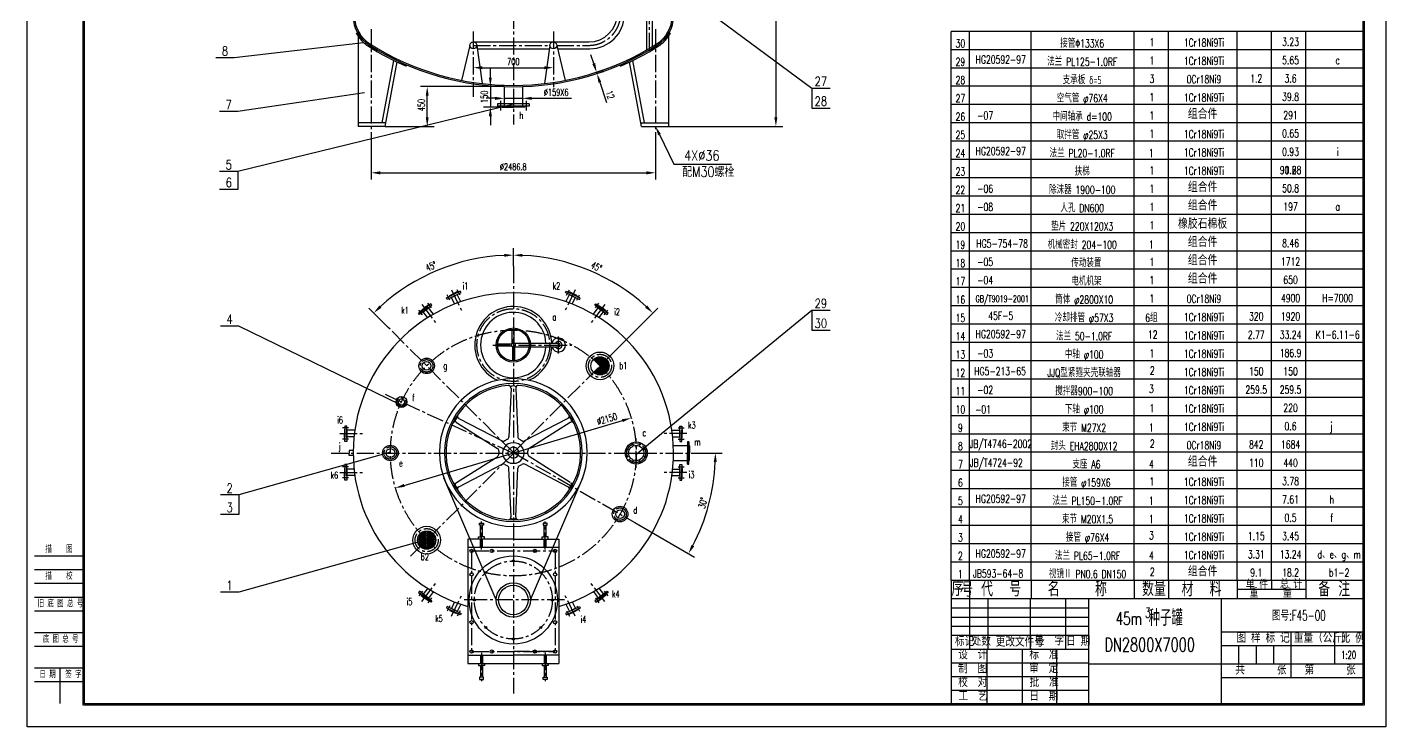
# Model space of a CAD drawing. Extents: x 0 to 11880, y 0 to 16820.
# Drawn here: x 0 to 11880, y 0 to 6117 of the extents above; entities that cross this region are included whole.
import ezdxf
from ezdxf.enums import TextEntityAlignment as Align

# ---------------------------------------------------------------- set-up
doc = ezdxf.new("R2010")
doc.units = 0
doc.header["$LTSCALE"] = 200
for name, pattern in [('CENTER2', [1.125, 0.75, -0.125, 0.125, -0.125]), ('DIVIDE', [1.25, 0.5, -0.25, 0, -0.25, 0, -0.25]), ('DIVIDE2', [0.625, 0.25, -0.125, 0, -0.125, 0, -0.125])]:
    doc.linetypes.add(name, pattern=pattern)
doc.layers.get('0').update_dxf_attribs({"linetype": 'CONTINUOUS'})
for name, color, linetype in [('1', 1, 'CONTINUOUS'), ('17', 7, 'CONTINUOUS'), ('4', 5, 'CONTINUOUS'), ('B', 7, 'CONTINUOUS'), ('C1', 1, 'CENTER2'), ('D', 4, 'DIVIDE'), ('D1', 4, 'DIVIDE2')]:
    doc.layers.add(name, color=color, linetype=linetype)
doc.styles.add('HZ', font='romans.shx', dxfattribs={"width": 0.7, "bigfont": 'HZTXT.shx'})
doc.styles.add('KT', font='romanc', dxfattribs={"width": 0.8, "bigfont": 'kt'})

# ---------------------------------------------------------------- blocks, each defined once
blk = doc.blocks.new('BORDER')
for p, q in [((0, 1), (1, 1)), ((0, 0), (0, 1)), ((1, 1), (1, 0)), ((1, 0), (0, 0))]:
    blk.add_line(p, q)
blk = doc.blocks.new('LABEL')
at = {"layer": 'B'}
for p, q in [((-22, 64.5), (0, 64.5)), ((-22, 58.5), (0, 58.5)), ((-22, 52.5), (0, 52.5)), ((-22, 46.5), (0, 46.5)), ((-22, 40.5), (0, 40.5)), ((-22, 31), (0, 31)), ((-22, 25), (0, 25)), ((-22, 15.5), (0, 15.5)), ((-11, 15.5), (-11, 0)), ((-22, 9.5), (0, 9.5))]:
    blk.add_line(p, q, dxfattribs=at)
at = {"layer": '1', "style": 'HZ', "width": 0.7}
for s, p in [('描    图', (-17.33, 65.85)), ('描    校', (-17.33, 54.06)), ('旧 底 图 总 号', (-20.67, 42.07)), ('底 图 总 号', (-18.45, 26.53)), ('日 期', (-19.89, 11.12)), ('签 字', (-8.57, 11.11))]:
    blk.add_text(s, height=3, dxfattribs=at).set_placement(p)
blk = doc.blocks.new('TITLE-2')
at = {"layer": '1'}
for p, q in [((0, 8), (0, 0)), ((180, 8), (0, 8)), ((8, 8), (8, 0)), ((35, 8), (35, 0)), ((80, 8), (80, 0)), ((95, 8), (95, 0)), ((125, 8), (125, 0)), ((140, 8), (140, 4)), ((155, 8), (155, 0)), ((155, 4), (125, 4))]:
    blk.add_line(p, q, dxfattribs=at)
at = {"style": 'HZ', "width": 0.8}
for s, height, p in [('序', 6.48, (0.18, 1.25)), ('号', 6.48, (4.43, 0.83)), ('代  号', 6.48, (13.09, 0.98)), ('名    称', 6.48, (42.22, 1.04)), ('数量', 6.48, (83.44, 1.12)), ('材  料', 6.48, (100.67, 1.01)), ('单 件', 3.6, (128.79, 4.29)), ('总 计', 3.6, (143.72, 4.46)), ('备 注', 6.48, (160.48, 1.01)), ('重     量', 3.6, (130.41, 0.48))]:
    blk.add_text(s, height=height, dxfattribs=at).set_placement(p)

msp = doc.modelspace()

# ---------------------------------------------------------------- hatches: boundary and pattern name
at = {"layer": 'D'}
h = msp.add_hatch(dxfattribs=at)
h.set_pattern_fill('FLEX', color=256, scale=20, style=0)
h.set_pattern_definition([(180, (8502.048, 4788.511), (0, -5), [5, -5]), (225, (8497.048, 4788.511), (-3e-16, -5), [1.25, -4.571068, 1.25, -7.071068])])
h.paths.add_polyline_path([(3436, 1576, 0.425767), (3551, 1578, -0.018495), (3493, 1632)])
h.paths.add_polyline_path([(3493, 1632, -0.018495), (3438, 1691, 0.207943), (3413, 1632, 0.198912), (3436, 1576)])
h.paths.add_polyline_path([(3493, 1632), (3549, 1689, 0.40409), (3438, 1691, 0.018495)])
h.paths.add_polyline_path([(3493, 1632, 0.018495), (3551, 1578, 0.188722), (3572, 1632, 0.198912), (3549, 1689)])
at = {"layer": 'D1'}
h = msp.add_hatch(dxfattribs=at)
h.set_pattern_fill('FLEX', color=256, scale=20, style=0)
h.set_pattern_definition([(0, (0, 0), (0, 5), [5, -5]), (45, (5, 0), (3e-16, 5), [1.25, -4.571068, 1.25, -7.071068])])
h.paths.add_polyline_path([(5066, 3212, 0.425767), (4951, 3210, -0.018495), (5009, 3156)])
h.paths.add_polyline_path([(5009, 3156, -0.018495), (5064, 3098, 0.207943), (5089, 3156, 0.198912), (5066, 3212)])
h.paths.add_polyline_path([(5009, 3156), (4953, 3100, 0.40409), (5064, 3098, 0.018495)])

# ---------------------------------------------------------------- linework, layer by layer
for p, q in [((5417, 5918), (5417, 6400)), ((5467, 5947), (5467, 6400)), ((2893, 6065), (2893, 6061)), ((5609, 6065), (5609, 6061)), ((5609, 6065), (5609, 6061)), ((2893, 6039), (2893, 5250)), ((3871, 5958), (3798, 5652)), ((3901, 5988), (4910, 5988)), ((3931, 5958), (3979, 5624)), ((4571, 5958), (4523, 5624)), ((4631, 5958), (4704, 5652)), ((5609, 6039), (5609, 5250)), ((3105, 5280), (3206, 5826)), ((3237, 5825), (3237, 5826)), ((3936, 5928), (4566, 5928)), ((4639, 5928), (4921, 5928)), ((5265, 5825), (5265, 5826)), ((5265, 5825), (5265, 5826)), ((5397, 5280), (5296, 5826)), ((3129, 5250), (3234, 5813)), ((5373, 5250), (5268, 5813)), ((4172, 5597), (4172, 5446)), ((4331, 5597), (4331, 5446)), ((4390, 5446), (4112, 5446)), ((4112, 5446), (4112, 5426)), ((4390, 5426), (4112, 5426)), ((4147, 5426), (4154, 5419)), ((4154, 5419), (4251, 5419)), ((4348, 5419), (4251, 5419)), ((4356, 5426), (4348, 5419)), ((4390, 5446), (4390, 5426)), ((3135, 5280), (2893, 5280)), ((3129, 5250), (2893, 5250)), ((5367, 5280), (5609, 5280)), ((5373, 5250), (5609, 5250)), ((3787, 3810), (3698, 3766)), ((3794, 3796), (3787, 3810)), ((4708, 3796), (4715, 3810)), ((4715, 3810), (4804, 3766)), ((3529, 3698), (3450, 3637)), ((3459, 3625), (3538, 3686)), ((3502, 3684), (3474, 3663)), ((3508, 3682), (3502, 3684)), ((3538, 3686), (3529, 3698)), ((3666, 3750), (3755, 3794)), ((3673, 3736), (3666, 3750)), ((3762, 3781), (3673, 3736)), ((3694, 3764), (3695, 3770)), ((3695, 3770), (3726, 3786)), ((3704, 3752), (3794, 3796)), ((3737, 3697), (3709, 3754)), ((3757, 3802), (3726, 3786)), ((3763, 3798), (3757, 3802)), ((3792, 3716), (3760, 3780)), ((4798, 3752), (4708, 3796)), ((4711, 3716), (4742, 3780)), ((4739, 3798), (4745, 3802)), ((4740, 3781), (4829, 3736)), ((4745, 3802), (4776, 3786)), ((4836, 3750), (4747, 3794)), ((4765, 3697), (4794, 3754)), ((4807, 3770), (4776, 3786)), ((4808, 3764), (4807, 3770)), ((4829, 3736), (4836, 3750)), ((4964, 3686), (4973, 3698)), ((5043, 3625), (4964, 3686)), ((4973, 3698), (5052, 3637)), ((4994, 3682), (5000, 3684)), ((5000, 3684), (5028, 3663)), ((3422, 3616), (3501, 3676)), ((3431, 3604), (3422, 3616)), ((3510, 3664), (3431, 3604)), ((3446, 3641), (3474, 3663)), ((3446, 3635), (3446, 3641)), ((3502, 3577), (3463, 3628)), ((3552, 3607), (3508, 3663)), ((4951, 3607), (4994, 3663)), ((4992, 3664), (5071, 3604)), ((5000, 3577), (5039, 3628)), ((5080, 3616), (5001, 3676)), ((5056, 3641), (5028, 3663)), ((5056, 3635), (5056, 3641)), ((5071, 3604), (5080, 3616)), ((2779, 2630), (2779, 2531)), ((2794, 2630), (2779, 2630)), ((2794, 2531), (2794, 2630)), ((5708, 2630), (5723, 2630)), ((5708, 2531), (5708, 2630)), ((5723, 2630), (5723, 2531)), ((2779, 2604), (2774, 2600)), ((2774, 2600), (2774, 2565)), ((2774, 2530), (2774, 2565)), ((2779, 2526), (2774, 2530)), ((2779, 2496), (2779, 2595)), ((2794, 2496), (2779, 2496)), ((2794, 2595), (2794, 2496)), ((2865, 2593), (2794, 2593)), ((2858, 2535), (2794, 2535)), ((5637, 2593), (5708, 2593)), ((5644, 2535), (5708, 2535)), ((5708, 2595), (5708, 2496)), ((5708, 2496), (5723, 2496)), ((5723, 2604), (5728, 2600)), ((5723, 2496), (5723, 2595)), ((5723, 2526), (5728, 2530)), ((5728, 2600), (5728, 2565)), ((5728, 2530), (5728, 2565)), ((2779, 2262), (2774, 2258)), ((2774, 2258), (2774, 2223)), ((2779, 2293), (2779, 2193)), ((2794, 2293), (2779, 2293)), ((2779, 2158), (2779, 2258)), ((2794, 2193), (2794, 2293)), ((2794, 2258), (2794, 2158)), ((5708, 2293), (5723, 2293)), ((5708, 2193), (5708, 2293)), ((5708, 2258), (5708, 2158)), ((5723, 2293), (5723, 2193)), ((5723, 2262), (5728, 2258)), ((5723, 2158), (5723, 2258)), ((5728, 2258), (5728, 2223)), ((2774, 2188), (2774, 2223)), ((2779, 2185), (2774, 2188)), ((2794, 2158), (2779, 2158)), ((2858, 2253), (2794, 2253)), ((2865, 2196), (2794, 2196)), ((5637, 2196), (5708, 2196)), ((5644, 2253), (5708, 2253)), ((5708, 2158), (5723, 2158)), ((5723, 2185), (5728, 2188)), ((5728, 2188), (5728, 2223)), ((3502, 1211), (3463, 1161)), ((5000, 1211), (5039, 1161)), ((3431, 1185), (3422, 1173)), ((3422, 1173), (3501, 1112)), ((3510, 1124), (3431, 1185)), ((3446, 1154), (3446, 1147)), ((3446, 1147), (3474, 1126)), ((3529, 1091), (3450, 1151)), ((3459, 1163), (3538, 1103)), ((3502, 1105), (3474, 1126)), ((3508, 1107), (3502, 1105)), ((3552, 1182), (3508, 1126)), ((3538, 1103), (3529, 1091)), ((3737, 1092), (3709, 1034)), ((3792, 1072), (3760, 1009)), ((4711, 1072), (4742, 1009)), ((4765, 1092), (4794, 1034)), ((4951, 1182), (4994, 1126)), ((5043, 1163), (4964, 1103)), ((4964, 1103), (4973, 1091)), ((4973, 1091), (5052, 1151)), ((4992, 1124), (5071, 1185)), ((4994, 1107), (5000, 1105)), ((5000, 1105), (5028, 1126)), ((5080, 1173), (5001, 1112)), ((5056, 1147), (5028, 1126)), ((5056, 1154), (5056, 1147)), ((5071, 1185), (5080, 1173)), ((11680, 1120), (8080, 1120)), ((8080, 1120), (8080, 200)), ((8240, 1120), (8240, 680)), ((8400, 1120), (8400, 680)), ((8770, 1120), (8770, 680)), ((9080, 1120), (9080, 680)), ((9280, 1120), (9280, 200)), ((10440, 1120), (10440, 200)), ((3673, 1052), (3666, 1038)), ((3666, 1038), (3755, 994)), ((3762, 1008), (3673, 1052)), ((3694, 1025), (3695, 1018)), ((3695, 1018), (3726, 1003)), ((3787, 978), (3698, 1023)), ((3704, 1036), (3794, 992)), ((3757, 987), (3726, 1003)), ((3763, 990), (3757, 987)), ((3794, 992), (3787, 978)), ((4798, 1036), (4708, 992)), ((4708, 992), (4715, 978)), ((4715, 978), (4804, 1023)), ((4739, 990), (4745, 987)), ((4740, 1008), (4829, 1052)), ((4745, 987), (4776, 1003)), ((4836, 1038), (4747, 994)), ((4807, 1018), (4776, 1003)), ((4808, 1025), (4807, 1018)), ((4829, 1052), (4836, 1038)), ((8080, 1040), (9280, 1040)), ((8080, 960), (9280, 960)), ((8080, 880), (9280, 880)), ((8080, 800), (9280, 800)), ((10440, 830), (11680, 830)), ((11050, 830), (11050, 430)), ((11430, 830), (11430, 550)), ((8080, 680), (9280, 680)), ((8390, 680), (8390, 200)), ((8700, 680), (8700, 200)), ((9000, 680), (9000, 200)), ((10440, 710), (11680, 710)), ((10592, 710), (10592, 550)), ((10745, 710), (10745, 550)), ((10898, 710), (10898, 550)), ((8080, 560), (9280, 560)), ((9280, 550), (11680, 550)), ((8080, 440), (9280, 440)), ((10440, 430), (11680, 430)), ((8080, 320), (9280, 320))]:
    msp.add_line(p, q)
for centre in [(3901, 5958), (4601, 5958)]:
    msp.add_circle(centre, 30.3)
for centre, radius, start, end in [((3151, 6214), 300, 180, 237.7511), ((3151, 6214), 288, 180, 237.7511), ((4910, 6238), 250, 270, 0), ((4921, 6228), 300, 270, 0), ((5351, 6214), 288, 302.2489, 360), ((5351, 6214), 300, 302.2489, 360), ((3151, 6214), 312, 208.8755, 237.7511), ((5351, 6214), 312, 302.2489, 331.1245), ((4251, 7957), 2373, 237.7511, 246.7366), ((4251, 7957), 2361, 237.7511, 302.2489), ((4251, 7957), 2349, 237.7511, 302.2489), ((4251, 7957), 2373, 293.2634, 302.2489)]:
    msp.add_arc(centre, radius, start, end)
at = {"layer": '1'}
for p, q in [((6547, 15470), (6547, 5330)), ((11680, 6080), (8080, 6080)), ((8080, 1280), (8080, 6080)), ((8240, 1280), (8240, 6080)), ((8780, 1280), (8780, 6080)), ((9680, 1280), (9680, 6080)), ((9980, 1280), (9980, 6080)), ((10580, 1280), (10580, 6080)), ((10880, 1280), (10880, 6080)), ((11180, 1280), (11180, 6080)), ((4954, 5799), (4929, 5876)), ((11680, 5920), (8080, 5920)), ((3901, 5814), (3901, 5703)), ((3981, 5763), (4521, 5763)), ((4050, 5677), (4050, 5757)), ((4601, 5814), (4601, 5703)), ((4979, 5723), (5036, 5742)), ((4979, 5723), (4982, 5712)), ((4982, 5712), (5039, 5731)), ((11680, 5760), (8080, 5760)), ((3990, 5597), (3438, 5597)), ((4172, 5597), (3990, 5597)), ((4050, 5597), (4050, 5419)), ((5007, 5636), (5065, 5459)), ((11680, 5600), (8080, 5600)), ((3498, 5330), (3498, 5517)), ((4092, 5495), (4012, 5495)), ((4172, 5503), (4172, 5435)), ((4172, 5495), (4331, 5495)), ((4331, 5503), (4331, 5435)), ((4411, 5495), (4761, 5495)), ((4154, 5419), (3990, 5419)), ((11680, 5440), (8080, 5440)), ((3129, 5250), (3558, 5250)), ((4050, 5339), (4050, 5259)), ((5609, 5250), (6607, 5250)), ((11680, 5280), (8080, 5280)), ((5529, 5178), (5653, 4920)), ((11680, 5120), (8080, 5120)), ((3008, 5094), (3008, 4784)), ((5494, 5094), (5494, 4784)), ((5653, 4920), (6158, 4920)), ((11680, 4960), (8080, 4960)), ((3088, 4844), (5414, 4844)), ((11680, 4800), (8080, 4800)), ((11680, 4640), (8080, 4640)), ((11680, 4480), (8080, 4480)), ((11680, 4320), (8080, 4320)), ((4251, 4029), (4251, 4184)), ((4251, 4029), (4251, 4184)), ((11680, 4160), (8080, 4160)), ((11680, 4000), (8080, 4000)), ((11680, 3840), (8080, 3840)), ((3157, 3492), (2988, 3661)), ((5150, 3296), (5514, 3661)), ((11680, 3680), (8080, 3680)), ((11680, 3520), (8080, 3520)), ((11680, 3360), (8080, 3360)), ((11680, 3200), (8080, 3200)), ((11680, 3040), (8080, 3040)), ((11680, 2880), (8080, 2880)), ((3297, 2111), (5205, 2677)), ((11680, 2720), (8080, 2720)), ((11680, 2560), (8080, 2560)), ((5873, 2394), (6078, 2394)), ((11680, 2400), (8080, 2400)), ((11680, 2240), (8080, 2240)), ((11680, 2080), (8080, 2080)), ((11680, 1920), (8080, 1920)), ((5312, 1786), (5834, 1484)), ((11680, 1760), (8080, 1760)), ((11680, 1600), (8080, 1600)), ((11680, 1440), (8080, 1440))]:
    msp.add_line(p, q, dxfattribs=at)
for centre, radius, start, end in [((4251, 2398), 1726, 92.6556, 132.3444), ((4251, 2398), 1726, 47.656, 87.344), ((4258, 2394), 1760, 332.6044, 357.3956)]:
    msp.add_arc(centre, radius, start, end, dxfattribs=at)
for points in [[(3981, 5776), (3981, 5749), (3901, 5763)], [(4521, 5776), (4521, 5749), (4601, 5763)], [(4967, 5804), (4941, 5795), (4979, 5723)], [(5020, 5640), (4995, 5632), (4982, 5712)], [(3485, 5517), (3511, 5517), (3498, 5597)], [(4037, 5677), (4063, 5677), (4050, 5597)], [(4092, 5508), (4092, 5481), (4172, 5495)], [(4411, 5508), (4411, 5481), (4331, 5495)], [(4037, 5339), (4063, 5339), (4050, 5419)], [(3485, 5330), (3511, 5330), (3498, 5250)], [(5517, 5172), (5494, 5250), (5541, 5184)], [(6533, 5330), (6560, 5330), (6547, 5250)], [(3088, 4857), (3088, 4830), (3008, 4844)], [(5414, 4857), (5414, 4830), (5494, 4844)], [(4171, 4135), (4171, 4109), (4251, 4124)], [(4331, 4109), (4331, 4135), (4251, 4124)], [(3098, 3664), (3079, 3683), (3030, 3618)], [(5423, 3683), (5404, 3664), (5471, 3618)], [(5201, 2690), (5209, 2665), (5282, 2700)], [(6003, 2315), (6030, 2314), (6018, 2394)], [(3293, 2124), (3301, 2098), (3220, 2088)], [(5833, 1578), (5809, 1591), (5782, 1514)]]:
    msp.add_solid(points, dxfattribs=at)
at = {"layer": '17'}
for p, q in [((4231, 2961), (4212, 2535)), ((4272, 2961), (4290, 2535)), ((3754, 2662), (4113, 2433)), ((3774, 2697), (4153, 2500)), ((4728, 2697), (4350, 2500)), ((4749, 2662), (4390, 2433)), ((3754, 2135), (4114, 2364)), ((3774, 2099), (4152, 2296)), ((4231, 1835), (4212, 2262)), ((4272, 1835), (4290, 2262)), ((4728, 2099), (4351, 2296)), ((4749, 2135), (4389, 2364))]:
    msp.add_line(p, q, dxfattribs=at)
for centre, radius, start, end in [((4251, 2398), 646, 90, 270), ((4251, 2398), 603, 90, 270), ((4251, 2398), 589, 94.4618, 270), ((4207, 2962), 23.4, 357.5257, 94.4618), ((4251, 2942), 38.3, 89.3433, 126.7895), ((4251, 2398), 646, 270, 90), ((4251, 2398), 603, 270, 90), ((4251, 2398), 589, 270, 85.5382), ((4252, 2942), 38.3, 53.2105, 90.6567), ((4295, 2962), 23.4, 85.5382, 182.4743), ((3741, 2642), 23.4, 57.5257, 154.4618), ((3780, 2670), 38.3, 112.0291, 186.7895), ((3785, 2718), 23.4, 145.5382, 242.4743), ((4718, 2718), 23.4, 297.5257, 34.4618), ((4723, 2670), 38.3, 353.2105, 67.9709), ((4762, 2642), 23.4, 25.5382, 122.4743), ((4164, 2521), 23.4, 242.4743, 305.5507), ((4251, 2398), 127, 114.44, 125.5507), ((4189, 2535), 23.4, 294.44, 0), ((4314, 2535), 23.4, 180, 245.56), ((4251, 2398), 127, 54.4493, 65.56), ((4339, 2521), 23.4, 234.4493, 297.5257), ((4101, 2413), 23.4, 354.44, 60), ((4101, 2384), 23.4, 302.4743, 5.5507), ((4251, 2398), 127, 174.44, 185.5507), ((4247, 2394), 89.7, 87.4321, 272.5679), ((4251, 2398), 46.8, 85.0753, 270), ((4255, 2394), 89.7, 267.4321, 92.5679), ((4251, 2398), 46.8, 270, 85.0753), ((4402, 2413), 23.4, 120, 185.56), ((4251, 2398), 127, 354.4493, 5.56), ((4402, 2384), 23.4, 174.4493, 237.5257), ((4164, 2275), 23.4, 54.44, 120), ((4251, 2398), 127, 234.44, 245.5507), ((4189, 2261), 23.4, 2.4743, 65.5507), ((4314, 2261), 23.4, 114.4493, 177.5257), ((4251, 2398), 127, 294.4493, 305.56), ((4339, 2275), 23.4, 60, 125.56), ((3741, 2154), 23.4, 205.5382, 302.4743), ((4762, 2154), 23.4, 237.5257, 334.4618), ((3780, 2126), 38.3, 172.0291, 246.7895), ((3785, 2078), 23.4, 117.5257, 214.4618), ((4718, 2078), 23.4, 325.5382, 62.4743), ((4722, 2126), 38.3, 293.2105, 7.9709), ((4207, 1834), 23.4, 265.5382, 2.4743), ((4252, 1854), 38.3, 232.0291, 269.3433), ((4251, 1854), 38.3, 270.6567, 307.9709), ((4295, 1834), 23.4, 177.5257, 274.4618)]:
    msp.add_arc(centre, radius, start, end, dxfattribs=at)
at = {"layer": '4'}
for p, q in [((5724, 6425), (6860, 5584)), ((2941, 5979), (1809, 5849)), ((2949, 5544), (1843, 5380)), ((4244, 5441), (1843, 4854)), ((5319, 2377), (6860, 3642)), ((3265, 2815), (1850, 3504)), ((3177, 2402), (1850, 2027)), ((3553, 1651), (1850, 1176))]:
    msp.add_line(p, q, dxfattribs=at)
at = {"layer": 'B'}
for p, q in [((2878, 6063), (2888, 6069)), ((5624, 6063), (5614, 6069)), ((1809, 5849), (1649, 5849)), ((3314, 5777), (3318, 5788)), ((5188, 5777), (5184, 5788)), ((6860, 5584), (7020, 5584)), ((6860, 5584), (6860, 5410)), ((1843, 5380), (1683, 5380)), ((6860, 5410), (7020, 5410)), ((1843, 4854), (1683, 4854)), ((1843, 4854), (1843, 4699)), ((1843, 4699), (1683, 4699)), ((6860, 3642), (7020, 3642)), ((6860, 3642), (6860, 3467)), ((1850, 3504), (1690, 3504)), ((4242, 3352), (4242, 3475)), ((4258, 3354), (4258, 3475)), ((6860, 3467), (7020, 3467)), ((4235, 3345), (4113, 3345)), ((4236, 3329), (4114, 3329)), ((4251, 3288), (4251, 3388)), ((4258, 3354), (4646, 3354)), ((4596, 3338), (4696, 3338)), ((4244, 3322), (4244, 3200)), ((4251, 3321), (4646, 3321)), ((4260, 3323), (4260, 3200)), ((2851, 2416), (2815, 2416)), ((2815, 2416), (2815, 2394)), ((2815, 2373), (2815, 2394)), ((5241, 2430), (5259, 2422)), ((5276, 2394), (5376, 2394)), ((5291, 2480), (5298, 2461)), ((5361, 2480), (5354, 2461)), ((5411, 2430), (5393, 2422)), ((5649, 2461), (5773, 2461)), ((5773, 2492), (5773, 2394)), ((5786, 2492), (5773, 2492)), ((5773, 2492), (5773, 2296)), ((5773, 2296), (5773, 2394)), ((5786, 2492), (5786, 2394)), ((5786, 2464), (5790, 2458)), ((5786, 2296), (5786, 2394)), ((5790, 2458), (5790, 2394)), ((5790, 2331), (5790, 2394)), ((2851, 2373), (2815, 2373)), ((5241, 2359), (5259, 2367)), ((5291, 2309), (5298, 2328)), ((5361, 2309), (5354, 2328)), ((5411, 2359), (5393, 2367)), ((5649, 2328), (5773, 2328)), ((5773, 2296), (5786, 2296)), ((5786, 2325), (5790, 2331)), ((4101, 1109), (3644, 2178)), ((4401, 1109), (4858, 2178)), ((1850, 2027), (1690, 2027)), ((1850, 2027), (1850, 1857)), ((1850, 1857), (1690, 1857)), ((3964, 1660), (3964, 1763)), ((3981, 1660), (3981, 1763)), ((4521, 1660), (4521, 1763)), ((4538, 1660), (4538, 1763)), ((4251, 1642), (3854, 1642)), ((3854, 1642), (3854, 554)), ((3854, 1570), (4648, 1570)), ((3946, 1642), (3946, 1660)), ((3946, 1660), (3973, 1660)), ((3964, 1570), (3964, 1642)), ((3999, 1660), (3973, 1660)), ((3981, 1570), (3981, 1642)), ((3999, 1642), (3999, 1660)), ((4251, 1642), (4648, 1642)), ((4503, 1642), (4503, 1660)), ((4503, 1660), (4529, 1660)), ((4521, 1570), (4521, 1642)), ((4556, 1660), (4529, 1660)), ((4538, 1570), (4538, 1642)), ((4556, 1642), (4556, 1660)), ((4648, 1642), (4648, 554)), ((1850, 1176), (1690, 1176)), ((3854, 626), (4251, 626)), ((3964, 626), (3964, 554)), ((3981, 626), (3981, 554)), ((4648, 626), (4251, 626)), ((4521, 626), (4521, 554)), ((4538, 626), (4538, 554)), ((3854, 554), (4648, 554)), ((3946, 554), (3946, 536)), ((3946, 536), (3973, 536)), ((3964, 536), (3964, 434)), ((3999, 536), (3973, 536)), ((3981, 536), (3981, 434)), ((3999, 554), (3999, 536)), ((4503, 554), (4503, 536)), ((4503, 536), (4529, 536)), ((4521, 536), (4521, 434)), ((4556, 536), (4529, 536)), ((4538, 536), (4538, 434)), ((4556, 554), (4556, 536))]:
    msp.add_line(p, q, dxfattribs=at)
for points in [[(3956, 1782), (3989, 1782), (3989, 1763), (3956, 1763)], [(4546, 1782), (4513, 1782), (4513, 1763), (4546, 1763)], [(3956, 414), (3989, 414), (3989, 434), (3956, 434)], [(4546, 414), (4513, 414), (4513, 434), (4546, 434)]]:
    msp.add_lwpolyline(points, close=True, dxfattribs=at)
for centre, radius in [((4251, 3338), 149), ((4251, 3338), 138), ((4251, 3338), 17.3), ((3493, 3156), 68.1), ((5009, 3156), 121), ((5009, 3156), 79.5), ((3493, 3156), 38), ((3273, 2840), 47.7), ((3273, 2840), 26.6), ((3176, 2394), 68.1), ((3176, 2394), 38), ((5326, 2394), 96.6), ((5249, 2426), 5.66), ((5326, 2394), 66.5), ((5294, 2471), 5.66), ((5358, 2471), 5.66), ((5403, 2426), 5.66), ((5249, 2363), 5.66), ((5294, 2318), 5.66), ((5358, 2318), 5.66), ((5403, 2363), 5.66), ((5184, 1860), 68.1), ((5184, 1860), 38), ((3493, 1632), 121), ((3493, 1632), 79.5), ((3886, 1538), 14.9), ((4062, 1538), 14.9), ((4440, 1538), 14.9), ((4616, 1538), 14.9), ((4251, 1109), 386), ((4251, 1450), 8.49), ((3886, 1333), 14.9), ((4010, 1350), 8.49), ((4492, 1350), 8.49), ((4616, 1333), 14.9), ((4251, 1109), 150), ((4251, 1109), 129), ((3910, 1109), 8.49), ((4592, 1109), 8.49), ((3886, 914), 14.9), ((4010, 868), 8.49), ((4492, 868), 8.49), ((4616, 914), 14.9), ((4251, 768), 8.49), ((3886, 658), 14.9), ((4062, 658), 14.9), ((4440, 658), 14.9), ((4616, 658), 14.9)]:
    msp.add_circle(centre, radius, dxfattribs=at)
for centre, radius, start, end in [((4251, 2394), 1400, 286.484, 253.516), ((4251, 3338), 337, 2.6716, 246.0768), ((4251, 3338), 286, 3.1497, 356.53), ((4646, 3338), 60.5, 196.6288, 164.9429), ((4646, 3338), 30.9, 214.0342, 149.4642), ((4646, 3338), 15.7, 270, 90), ((4251, 3338), 337, 293.9682, 357.0568)]:
    msp.add_arc(centre, radius, start, end, dxfattribs=at)
at = {"layer": 'C1'}
for p, q in [((4251, 15703), (4251, 5336)), ((5442, 5918), (5442, 13401)), ((3008, 6100), (3008, 5094)), ((3901, 6079), (3901, 5507)), ((4601, 6079), (4601, 5593)), ((5494, 6100), (5494, 5094)), ((3901, 5958), (4571, 5958)), ((4631, 5958), (4910, 5958)), ((4138, 5472), (4138, 5390)), ((4364, 5472), (4364, 5390)), ((4251, 5336), (4251, 5267)), ((4251, 4029), (4251, 291)), ((3709, 3821), (3797, 3644)), ((3785, 3774), (3761, 3821)), ((4793, 3821), (4705, 3644)), ((4717, 3774), (4741, 3821)), ((3450, 3693), (3570, 3536)), ((3535, 3662), (3502, 3704)), ((3697, 3730), (3673, 3778)), ((4805, 3730), (4829, 3778)), ((5052, 3693), (4932, 3536)), ((4968, 3662), (5000, 3704)), ((3456, 3602), (3424, 3644)), ((5046, 3602), (5078, 3644)), ((4251, 2398), (3157, 3492)), ((4071, 3338), (4761, 3338)), ((4646, 3263), (4646, 3416)), ((4251, 2398), (5150, 3296)), ((4251, 2390), (3132, 2905)), ((2735, 2565), (2932, 2565)), ((2811, 2613), (2758, 2613)), ((2811, 2514), (2758, 2514)), ((5326, 2264), (5326, 2524)), ((5767, 2565), (5570, 2565)), ((5691, 2613), (5744, 2613)), ((5691, 2514), (5744, 2514)), ((2657, 2394), (5873, 2394)), ((4251, 2390), (3352, 1492)), ((4251, 2398), (5312, 1786)), ((2811, 2274), (2758, 2274)), ((5691, 2274), (5744, 2274)), ((2735, 2223), (2932, 2223)), ((2811, 2176), (2758, 2176)), ((5767, 2223), (5570, 2223)), ((5691, 2176), (5744, 2176)), ((3973, 1550), (3973, 1796)), ((4529, 1550), (4529, 1796)), ((3886, 1538), (4616, 1538)), ((3886, 1538), (3886, 658)), ((4616, 1538), (4616, 658)), ((3450, 1095), (3570, 1252)), ((5052, 1095), (4932, 1252)), ((3456, 1187), (3424, 1144)), ((3535, 1127), (3502, 1084)), ((3709, 968), (3797, 1145)), ((4697, 1109), (3821, 1109)), ((4793, 968), (4705, 1145)), ((4968, 1127), (5000, 1084)), ((5046, 1187), (5078, 1144)), ((3697, 1059), (3673, 1011)), ((3785, 1015), (3761, 967)), ((4717, 1015), (4741, 967)), ((4805, 1059), (4829, 1011)), ((3886, 658), (4251, 658)), ((3886, 658), (4616, 658)), ((3973, 646), (3973, 400)), ((4616, 658), (4251, 658)), ((4529, 646), (4529, 400))]:
    msp.add_line(p, q, dxfattribs=at)
for centre, radius in [((4251, 3338), 318), ((4251, 2394), 1075), ((3493, 3156), 54.7), ((5009, 3156), 101), ((3273, 2840), 38.3), ((3176, 2394), 54.7), ((5326, 2394), 82.9), ((5184, 1860), 54.7), ((3493, 1632), 101), ((4251, 1109), 341)]:
    msp.add_circle(centre, radius, dxfattribs=at)
msp.add_arc((4910, 6238), 280, 270, 0, dxfattribs=at)

# ---------------------------------------------------------------- block references
for name, p, xscale, yscale, zscale in [('BORDER', (0, 0), 11880, 16820, 11880), ('BORDER', (490, 190), 11200, 16440, 11200), ('BORDER', (500, 200), 11180, 16420, 11180), ('LABEL', (505, 205), 20, 20, 20), ('TITLE-2', (8080, 1120), 20, 20, 20)]:
    msp.add_blockref(name, p, dxfattribs=dict(xscale=xscale, yscale=yscale, zscale=zscale))

# ---------------------------------------------------------------- texts
for s, insert, char_height, attachment_point, style in [('\\A1;700', (4251, 5815), 60, 5, 'HZ'), ('\\A1;∅159X6', (4626, 5547), 60, 5, 'HZ'), ('h', (4322, 5347), 60, 5, 'HZ'), ('\\A1;4X%%c36', (5745, 4995), 90, 4, 'KT'), ('\\A1;∅2486.8', (4250, 4896), 60, 5, 'HZ'), ('配M30螺栓', (5727, 4853), 90, 4, 'KT'), ('i1', (3832, 3855), 60, 5, 'HZ'), ('k2', (4628, 3855), 60, 5, 'HZ'), ('k1', (3304, 3643), 60, 5, 'HZ'), ('a', (4610, 3583), 60, 5, 'HZ'), ('i2', (5158, 3628), 60, 5, 'HZ'), ('g', (3656, 3147), 60, 5, 'HZ'), ('b1', (5213, 3157), 60, 5, 'HZ'), ('f', (3378, 2878), 60, 5, 'HZ'), ('i6', (2736, 2683), 60, 5, 'HZ'), ('k3', (5812, 2637), 60, 5, 'HZ'), ('c', (5396, 2572), 60, 5, 'HZ'), ('m', (5861, 2490), 60, 5, 'HZ'), ('j', (2731, 2444), 60, 5, 'HZ'), ('e', (3268, 2306), 60, 5, 'HZ'), ('k6', (2686, 2200), 60, 5, 'HZ'), ('i3', (5809, 2204), 60, 5, 'HZ'), ('d', (5317, 1894), 60, 5, 'HZ'), ('b2', (3477, 1486), 60, 5, 'HZ'), ('k4', (5148, 1162), 60, 5, 'HZ'), ('i5', (3343, 1094), 60, 5, 'HZ'), ('k5', (3601, 947), 60, 5, 'HZ'), ('i4', (4864, 939), 60, 5, 'HZ')]:
    msp.add_mtext(s, dxfattribs=dict(insert=insert, char_height=char_height, attachment_point=attachment_point, style=style))
at = {"char_height": 60, "attachment_point": 5, "style": 'HZ'}
for s, insert, rotation in [('\\A1;450', (3446, 5436), 90), ('\\A1;150', (3998, 5508), 90), ('\\A1;12', (5098, 5526), 288.0426)]:
    msp.add_mtext(s, dxfattribs=dict(at, insert=insert, rotation=rotation))
at = {"layer": '1', "style": 'HZ', "width": 0.8}
for s, p in [('标记', (8112, 706)), ('处数', (8259, 709)), ('更改文件号', (8469, 702)), ('签  字', (8813, 713)), ('日 期', (9084, 708)), ('图 样 标 记', (10574, 736)), ('重量（公斤）', (11075, 737)), ('比 例', (11485, 734)), ('设  计', (8141, 591)), ('标  准', (8763, 590)), ('制  图', (8139, 468)), ('审  定', (8762, 470)), ('共      张', (10564, 458)), ('第      张', (11169, 457)), ('校  对', (8141, 349)), ('批  准', (8765, 349)), ('工  艺', (8143, 229)), ('日  期', (8763, 228))]:
    msp.add_text(s, height=78, dxfattribs=at).set_placement(p)
at = {"layer": 'B'}
for s, height, style, width, p in [('8', 80, 'KT', 0.8, (1729, 5869)), ('30', 70, 'HZ', 0.7, (8160, 5940)), ('接管Φ133X6', 70, 'HZ', 0.7, (9225, 5940)), ('1', 70, 'HZ', 0.7, (9835, 5950)), ('1Cr18Ni9Ti', 70, 'HZ', 0.7, (10290, 5947)), ('3.23', 70, 'HZ', 0.7, (11047, 5953)), ('29', 70, 'HZ', 0.7, (8160, 5780)), ('HG20592-97', 70, 'HZ', 0.7, (8513, 5799)), ('法兰 PL125-1.0RF', 70, 'HZ', 0.7, (9225, 5780)), ('1', 70, 'HZ', 0.7, (9835, 5790)), ('1Cr18Ni9Ti', 70, 'HZ', 0.7, (10290, 5787)), ('5.65', 70, 'HZ', 0.7, (11047, 5793)), ('c', 70, 'HZ', 0.7, (11459, 5793)), ('1.2', 70, 'HZ', 0.7, (10747, 5633)), ('3.6', 70, 'HZ', 0.7, (11047, 5633)), ('27', 80, 'KT', 0.8, (6940, 5604)), ('28', 70, 'HZ', 0.7, (8160, 5620)), ('支承板 δ=5', 70, 'HZ', 0.7, (9225, 5620)), ('3', 70, 'HZ', 0.7, (9835, 5630)), ('0Cr18Ni9', 70, 'HZ', 0.7, (10290, 5627)), ('7', 80, 'KT', 0.8, (1763, 5400)), ('28', 80, 'KT', 0.8, (6940, 5430)), ('27', 70, 'HZ', 0.7, (8160, 5460)), ('空气管 φ76X4', 70, 'HZ', 0.7, (9225, 5460)), ('1', 70, 'HZ', 0.7, (9835, 5470)), ('1Cr18Ni9Ti', 70, 'HZ', 0.7, (10290, 5467)), ('39.8', 70, 'HZ', 0.7, (11047, 5473)), ('26', 70, 'HZ', 0.7, (8160, 5300)), ('-07', 70, 'HZ', 0.7, (8377, 5310)), ('中间轴承 d=100', 70, 'HZ', 0.7, (9225, 5300)), ('1', 70, 'HZ', 0.7, (9835, 5310)), ('组合件', 91, 'HZ', 0.7, (10278, 5315)), ('291', 70, 'HZ', 0.7, (11047, 5313)), ('25', 70, 'HZ', 0.7, (8160, 5140)), ('取拌管 φ25X3', 70, 'HZ', 0.7, (9225, 5140)), ('1', 70, 'HZ', 0.7, (9835, 5150)), ('1Cr18Ni9Ti', 70, 'HZ', 0.7, (10290, 5147)), ('0.65', 70, 'HZ', 0.7, (11047, 5153)), ('24', 70, 'HZ', 0.7, (8160, 4980)), ('HG20592-97', 70, 'HZ', 0.7, (8513, 4999)), ('法兰 PL20-1.0RF', 70, 'HZ', 0.7, (9225, 4980)), ('1', 70, 'HZ', 0.7, (9830, 4981)), ('1Cr18Ni9Ti', 70, 'HZ', 0.7, (10290, 4987)), ('0.93', 70, 'HZ', 0.7, (11047, 4993)), ('i', 70, 'HZ', 0.7, (11459, 4993)), ('5', 80, 'KT', 0.8, (1763, 4874)), ('23', 70, 'HZ', 0.7, (8160, 4820)), ('扶梯', 70, 'HZ', 0.7, (9225, 4820)), ('1', 70, 'HZ', 0.7, (9835, 4830)), ('1Cr18Ni9Ti', 70, 'HZ', 0.7, (10290, 4827)), ('90.68', 70, 'HZ', 0.7, (11047, 4833)), ('1.2', 70, 'HZ', 0.7, (11047, 4833)), ('6', 80, 'KT', 0.8, (1763, 4719)), ('组合件', 91, 'HZ', 0.7, (10278, 4675)), ('22', 70, 'HZ', 0.7, (8160, 4660)), ('-06', 70, 'HZ', 0.7, (8377, 4670)), ('除沫器 1900-100', 70, 'HZ', 0.7, (9225, 4660)), ('1', 70, 'HZ', 0.7, (9835, 4670)), ('50.8', 70, 'HZ', 0.7, (11047, 4673)), ('21', 70, 'HZ', 0.7, (8160, 4500)), ('-08', 70, 'HZ', 0.7, (8377, 4510)), ('人孔 DN600', 70, 'HZ', 0.7, (9225, 4500)), ('1', 70, 'HZ', 0.7, (9835, 4510)), ('组合件', 91, 'HZ', 0.7, (10278, 4515)), ('197', 70, 'HZ', 0.7, (11047, 4513)), ('a', 70, 'HZ', 0.7, (11459, 4513)), ('20', 70, 'HZ', 0.7, (8160, 4340)), ('垫片 220X120X3', 70, 'HZ', 0.7, (9225, 4340)), ('1', 70, 'HZ', 0.7, (9835, 4350)), ('橡胶石棉板', 91, 'HZ', 0.7, (10278, 4355)), ('组合件', 91, 'HZ', 0.7, (10278, 4195)), ('19', 70, 'HZ', 0.7, (8160, 4180)), ('HG5-754-78', 70, 'HZ', 0.7, (8525, 4190)), ('机械密封 204-100', 70, 'HZ', 0.7, (9225, 4180)), ('1', 70, 'HZ', 0.7, (9830, 4181)), ('8.46', 70, 'HZ', 0.7, (11047, 4193)), ('18', 70, 'HZ', 0.7, (8160, 4020)), ('-05', 70, 'HZ', 0.7, (8377, 4030)), ('传动装置', 70, 'HZ', 0.7, (9262, 4020)), ('1', 70, 'HZ', 0.7, (9835, 4030)), ('组合件', 91, 'HZ', 0.7, (10278, 4035)), ('1712', 70, 'HZ', 0.7, (11047, 4033)), ('17', 70, 'HZ', 0.7, (8160, 3860)), ('-04', 70, 'HZ', 0.7, (8377, 3870)), ('电机机架', 70, 'HZ', 0.7, (9262, 3860)), ('1', 70, 'HZ', 0.7, (9835, 3870)), ('组合件', 91, 'HZ', 0.7, (10278, 3875)), ('650', 70, 'HZ', 0.7, (11047, 3873)), ('29', 80, 'KT', 0.8, (6940, 3662)), ('16', 70, 'HZ', 0.7, (8160, 3700)), ('GB/T9019-2001', 58.52, 'HZ', 0.7, (8526, 3713)), ('筒体 φ2800X10', 70, 'HZ', 0.7, (9242, 3700)), ('1', 70, 'HZ', 0.7, (9835, 3710)), ('0Cr18Ni9', 70, 'HZ', 0.7, (10290, 3707)), ('4900', 70, 'HZ', 0.7, (11047, 3713)), ('H=7000', 70, 'HZ', 0.7, (11459, 3713)), ('4', 80, 'KT', 0.8, (1770, 3524)), ('30', 80, 'KT', 0.8, (6940, 3487)), ('15', 70, 'HZ', 0.7, (8160, 3540)), ('45F-5', 70, 'HZ', 0.7, (8513, 3559)), ('冷却排管 φ57X3', 70, 'HZ', 0.7, (9242, 3540)), ('6组', 70, 'HZ', 0.7, (9830, 3541)), ('1Cr18Ni9Ti', 70, 'HZ', 0.7, (10290, 3547)), ('320', 70, 'HZ', 0.7, (10747, 3553)), ('1920', 70, 'HZ', 0.7, (11047, 3553)), ('14', 70, 'HZ', 0.7, (8160, 3380)), ('HG20592-97', 70, 'HZ', 0.7, (8513, 3399)), ('法兰 50-1.0RF', 70, 'HZ', 0.7, (9242, 3380)), ('12', 70, 'HZ', 0.7, (9842, 3394)), ('1Cr18Ni9Ti', 70, 'HZ', 0.7, (10290, 3387)), ('2.77', 70, 'HZ', 0.7, (10747, 3393)), ('33.24', 70, 'HZ', 0.7, (11047, 3393)), ('K1-6.11-6', 70, 'HZ', 0.7, (11459, 3393)), ('13', 70, 'HZ', 0.7, (8160, 3220)), ('-03', 70, 'HZ', 0.7, (8377, 3230)), ('中轴 φ100', 70, 'HZ', 0.7, (9242, 3220)), ('1', 70, 'HZ', 0.7, (9835, 3230)), ('1Cr18Ni9Ti', 70, 'HZ', 0.7, (10290, 3227)), ('186.9', 70, 'HZ', 0.7, (11047, 3233)), ('12', 70, 'HZ', 0.7, (8160, 3060)), ('HG5-213-65', 70, 'HZ', 0.7, (8507, 3074)), ('JJQ型紧箍夹壳联轴器', 70, 'HZ', 0.7, (9242, 3060)), ('2', 70, 'HZ', 0.7, (9838, 3081)), ('1Cr18Ni9Ti', 70, 'HZ', 0.7, (10290, 3067)), ('150', 70, 'HZ', 0.7, (10747, 3073)), ('150', 70, 'HZ', 0.7, (11047, 3073)), ('11', 70, 'HZ', 0.7, (8160, 2900)), ('-02', 70, 'HZ', 0.7, (8377, 2910)), ('搅拌器900-100', 70, 'HZ', 0.7, (9242, 2900)), ('3', 70, 'HZ', 0.7, (9830, 2919)), ('1Cr18Ni9Ti', 70, 'HZ', 0.7, (10290, 2907)), ('259.5', 70, 'HZ', 0.7, (10747, 2913)), ('259.5', 70, 'HZ', 0.7, (11047, 2913)), ('10', 70, 'HZ', 0.7, (8160, 2740)), ('-01', 70, 'HZ', 0.7, (8358, 2740)), ('下轴 φ100', 70, 'HZ', 0.7, (9242, 2740)), ('1', 70, 'HZ', 0.7, (9835, 2750)), ('1Cr18Ni9Ti', 70, 'HZ', 0.7, (10290, 2747)), ('220', 70, 'HZ', 0.7, (11047, 2753)), ('9', 70, 'HZ', 0.7, (8160, 2580)), ('束节 M27X2', 70, 'HZ', 0.7, (9242, 2580)), ('1', 70, 'HZ', 0.7, (9830, 2581)), ('1Cr18Ni9Ti', 70, 'HZ', 0.7, (10290, 2587)), ('0.6', 70, 'HZ', 0.7, (11047, 2593)), ('j', 70, 'HZ', 0.7, (11403, 2593)), ('JB/T4746-2002', 70, 'HZ', 0.7, (8513, 2439)), ('封头 EHA2800X12', 70, 'HZ', 0.7, (9242, 2420)), ('2', 70, 'HZ', 0.7, (9838, 2441)), ('0Cr18Ni9', 70, 'HZ', 0.7, (10290, 2427)), ('842', 70, 'HZ', 0.7, (10747, 2433)), ('1684', 70, 'HZ', 0.7, (11047, 2433)), ('8', 70, 'HZ', 0.7, (8160, 2420)), ('7', 70, 'HZ', 0.7, (8160, 2260)), ('JB/T4724-92', 70, 'HZ', 0.7, (8474, 2274)), ('支座 A6', 70, 'HZ', 0.7, (9262, 2260)), ('4', 70, 'HZ', 0.7, (9830, 2262)), ('组合件', 91, 'HZ', 0.7, (10278, 2275)), ('110', 70, 'HZ', 0.7, (10747, 2273)), ('440', 70, 'HZ', 0.7, (11047, 2273)), ('6', 70, 'HZ', 0.7, (8160, 2100)), ('接管 φ159X6', 70, 'HZ', 0.7, (9262, 2100)), ('1', 70, 'HZ', 0.7, (9835, 2110)), ('1Cr18Ni9Ti', 70, 'HZ', 0.7, (10290, 2107)), ('3.78', 70, 'HZ', 0.7, (11047, 2113)), ('2', 80, 'KT', 0.8, (1770, 2047)), ('HG20592-97', 70, 'HZ', 0.7, (8513, 1959)), ('1Cr18Ni9Ti', 70, 'HZ', 0.7, (10290, 1947)), ('7.61', 70, 'HZ', 0.7, (11047, 1953)), ('h', 70, 'HZ', 0.7, (11407, 1953)), ('3', 80, 'KT', 0.8, (1770, 1877)), ('5', 70, 'HZ', 0.7, (8160, 1940)), ('法兰 PL150-1.0RF', 70, 'HZ', 0.7, (9272, 1940)), ('1', 70, 'HZ', 0.7, (9830, 1941)), ('4', 70, 'HZ', 0.7, (8160, 1780)), ('束节 M20X1.5', 70, 'HZ', 0.7, (9272, 1780)), ('1', 70, 'HZ', 0.7, (9830, 1782)), ('1Cr18Ni9Ti', 70, 'HZ', 0.7, (10290, 1787)), ('0.5', 70, 'HZ', 0.7, (11047, 1793)), ('f', 70, 'HZ', 0.7, (11407, 1793)), ('3', 70, 'HZ', 0.7, (8160, 1620)), ('接管 φ76X4', 70, 'HZ', 0.7, (9272, 1620)), ('3', 70, 'HZ', 0.7, (9830, 1639)), ('1Cr18Ni9Ti', 70, 'HZ', 0.7, (10290, 1627)), ('1.15', 70, 'HZ', 0.7, (10747, 1633)), ('3.45', 70, 'HZ', 0.7, (11047, 1633)), ('HG20592-97', 70, 'HZ', 0.7, (8513, 1479)), ('2', 70, 'HZ', 0.7, (8160, 1460)), ('法兰 PL65-1.0RF', 70, 'HZ', 0.7, (9272, 1460)), ('4', 70, 'HZ', 0.7, (9830, 1462)), ('1Cr18Ni9Ti', 70, 'HZ', 0.7, (10290, 1467)), ('3.31', 70, 'HZ', 0.7, (10747, 1473)), ('13.24', 70, 'HZ', 0.7, (11047, 1473)), ('d、e、g、m', 70, 'HZ', 0.7, (11472, 1473)), ('1', 70, 'HZ', 0.7, (8160, 1300)), ('JB593-64-8', 70, 'HZ', 0.7, (8490, 1305)), ('视镜Ⅱ PN0.6 DN150', 70, 'HZ', 0.7, (9272, 1300)), ('2', 70, 'HZ', 0.7, (9838, 1321)), ('组合件', 91, 'HZ', 0.7, (10278, 1315)), ('9.1', 70, 'HZ', 0.7, (10747, 1313)), ('18.2', 70, 'HZ', 0.7, (11047, 1313)), ('b1-2', 70, 'HZ', 0.7, (11472, 1313)), ('1', 80, 'KT', 0.8, (1770, 1196)), ('45m', 109.2, 'HZ', 0.7, (9632, 893)), ('3', 87.4, 'HZ', 0.7, (9799, 954)), ('种子罐', 142, 'HZ', 0.7, (9956, 882)), ('DN2800X7000', 118.3, 'HZ', 0.7, (9815, 660))]:
    msp.add_text(s, height=height, dxfattribs=dict(at, style=style, width=width)).set_placement(p, align=Align.CENTER)
at = {"layer": 'B', "char_height": 60, "attachment_point": 5, "style": 'HZ'}
for s, insert, rotation in [('\\A1;45°', (3532, 4026), 23.8276), ('\\A1;45°', (4978, 4022), 335.8746), ('\\A1;∅2150', (5070, 2692), 16.5306), ('\\A1;30°', (5908, 1957), 75.1656)]:
    msp.add_mtext(s, dxfattribs=dict(at, insert=insert, rotation=rotation))
at = {"layer": 'B', "style": 'HZ', "width": 0.618}
for tag, text, height, p in [('图号:F45-00', '', 90, (11119, 929)), ('1:20', '1:1', 70, (11555, 593))]:
    msp.add_attdef(tag, text=text, height=height, dxfattribs=at).set_placement(p, align=Align.CENTER)

doc.saveas('drawing.dxf')
